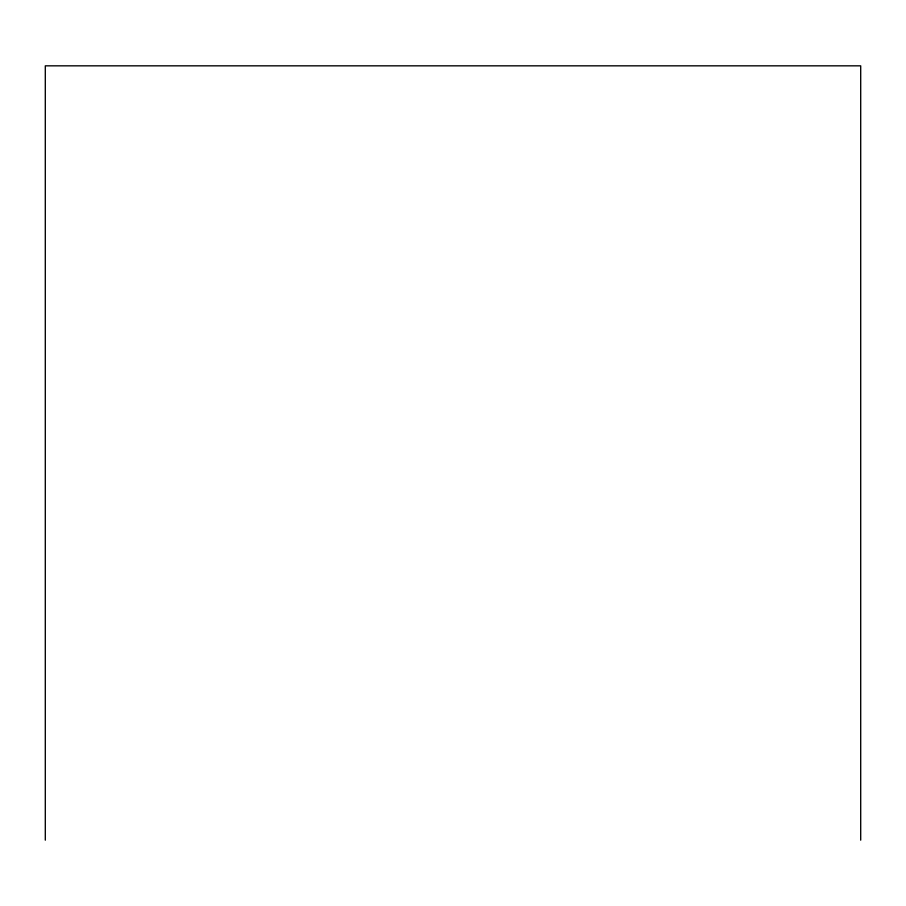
<?xml version="1.0" encoding="UTF-8"?>
<svg xmlns="http://www.w3.org/2000/svg" width="906" height="906" viewBox="0 0 906 906"><rect width="100%" height="100%" fill="white"/><g stroke="black" fill="none" stroke-linecap="round" stroke-linejoin="round"><path stroke-width="1.36" d="M860.7 840.168L860.7 65.832L45.3 65.832L45.3 840.168"/></g></svg>
